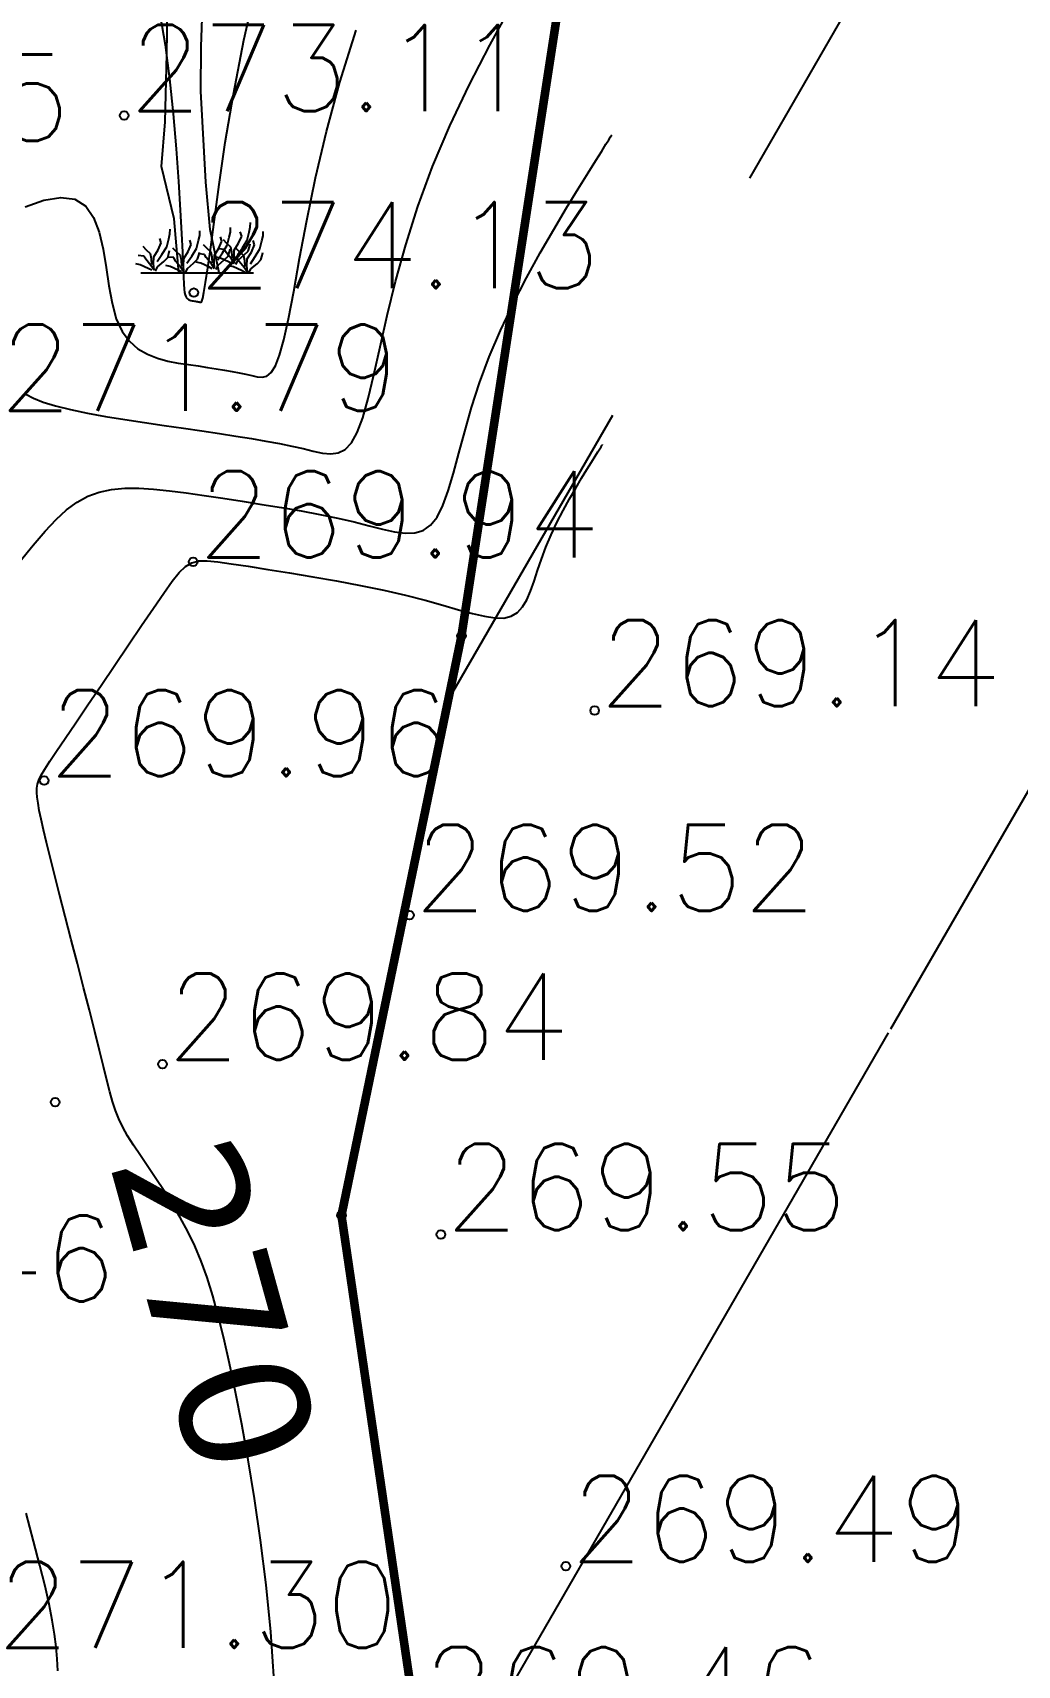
# Model space of a CAD drawing. Extents: x 524954 to 526204, y 9523489 to 9524010.
# Drawn here: x 525328.51 to 525339.93, y 9523756.72 to 9523775.66 of the extents above; entities that cross this region are included whole.
import ezdxf
from ezdxf.enums import TextEntityAlignment as Align

# ---------------------------------------------------------------- set-up
doc = ezdxf.new("R2010")
doc.units = 0
doc.header["$PDMODE"] = 33
doc.header["$PDSIZE"] = 0.1
doc.linetypes.add('ACAD_ISO12W100', pattern=[21, 12, -3, 0, -3, 0, -3])
for name, color, linetype in [('Arbre', 34, 'ACAD_ISO12W100'), ('Bord Fleuve', 4, 'ACAD_ISO12W100'), ('CN_01_00', 3, 'Continuous'), ('CN_02_00', 4, 'Continuous'), ('CN_10_00', 1, 'Continuous'), ('Cotation Courbes de niveau', 7, 'Continuous'), ('TopoAlt', 3, 'Continuous'), ('TOPOJIS', 7, 'Continuous')]:
    doc.layers.add(name, color=color, linetype=linetype)
doc.styles.add('Simplex 1.0', font='Simplex.shx', dxfattribs={"width": 0.99, "height": 1})
doc.styles.add('Verdana 1.0', font='verdana.ttf', dxfattribs={"width": 0.99, "height": 1})

# ---------------------------------------------------------------- blocks, each defined once
blk = doc.blocks.new('TCPOINT M')
at = {"color": 0}
blk.add_point((0, 0), dxfattribs=at)
at = {"layer": 'TopoAlt', "style": 'Simplex 1.0', "width": 0.99}
blk.add_attdef('ALT', (0.15, 0.15), '', height=1, dxfattribs=at)
blk = doc.blocks.new('v088')
at = {"linetype": 'Continuous'}
for p, q in [((-0.352, 2.542), (-0.344, 3.046)), ((0.045, 2.625), (0.064, 3.179)), ((-0.373, 1.752), (-0.352, 2.542)), ((0.043, 2.109), (0.045, 2.625)), ((0.102, 1.053), (0.043, 2.109)), ((-0.412, 1.235), (-0.373, 1.752)), ((-0.268, 0.628), (-0.412, 1.235)), ((0.151, 0.506), (0.102, 1.053)), ((-0.213, 0), (-0.268, 0.628)), ((0.615, 0.531), (0.618, 0.584)), ((-0.416, 0.349), (-0.433, 0.399)), ((-0.353, 0.303), (-0.329, 0.397)), ((-0.329, 0.397), (-0.317, 0.454)), ((-0.317, 0.454), (-0.315, 0.507)), ((-0.07, 0.329), (-0.087, 0.38)), ((0.017, 0.377), (0.029, 0.435)), ((0.029, 0.435), (0.031, 0.488)), ((0.256, 0), (0.151, 0.506)), ((0.286, 0.368), (0.269, 0.418)), ((0.346, 0.341), (0.305, 0.385)), ((0.349, 0.322), (0.373, 0.416)), ((0.373, 0.416), (0.385, 0.474)), ((0.385, 0.474), (0.387, 0.526)), ((0.481, 0.344), (0.517, 0.426)), ((0.517, 0.426), (0.5, 0.476)), ((0.524, 0.291), (0.579, 0.38)), ((0.579, 0.38), (0.603, 0.474)), ((0.603, 0.474), (0.615, 0.531)), ((0.752, 0.373), (0.765, 0.43)), ((0.765, 0.43), (0.767, 0.483)), ((-0.618, 0.197), (-0.683, 0.202)), ((-0.587, 0.264), (-0.627, 0.308)), ((-0.596, 0.159), (-0.618, 0.197)), ((-0.541, 0.224), (-0.587, 0.264)), ((-0.529, 0.166), (-0.541, 0.224)), ((-0.502, 0.188), (-0.452, 0.267)), ((-0.464, 0.132), (-0.409, 0.214)), ((-0.452, 0.267), (-0.416, 0.349)), ((-0.409, 0.214), (-0.353, 0.303)), ((-0.341, 0.178), (-0.327, 0.226)), ((-0.327, 0.226), (-0.32, 0.26)), ((-0.24, 0.245), (-0.281, 0.288)), ((-0.195, 0.204), (-0.24, 0.245)), ((-0.183, 0.147), (-0.195, 0.204)), ((-0.156, 0.168), (-0.106, 0.248)), ((-0.118, 0.113), (-0.063, 0.195)), ((-0.106, 0.248), (-0.07, 0.329)), ((-0.063, 0.195), (-0.007, 0.284)), ((-0.007, 0.284), (0.017, 0.377)), ((0.005, 0.159), (0.019, 0.207)), ((0.019, 0.207), (0.026, 0.24)), ((0.084, 0.216), (0.019, 0.221)), ((0.115, 0.284), (0.075, 0.327)), ((0.106, 0.178), (0.084, 0.216)), ((0.161, 0.243), (0.115, 0.284)), ((0.173, 0.185), (0.161, 0.243)), ((0.197, 0.125), (0.2, 0.207)), ((0.2, 0.207), (0.25, 0.286)), ((0.238, 0.151), (0.293, 0.233)), ((0.25, 0.286), (0.286, 0.368)), ((0.315, 0.274), (0.25, 0.279)), ((0.293, 0.233), (0.349, 0.322)), ((0.337, 0.236), (0.315, 0.274)), ((0.315, 0.151), (0.361, 0.197)), ((0.397, 0.163), (0.337, 0.236)), ((0.392, 0.301), (0.346, 0.341)), ((0.361, 0.197), (0.375, 0.245)), ((0.375, 0.245), (0.382, 0.279)), ((0.404, 0.243), (0.392, 0.301)), ((0.409, 0.175), (0.404, 0.243)), ((0.428, 0.183), (0.43, 0.264)), ((0.43, 0.264), (0.481, 0.344)), ((0.495, 0.24), (0.454, 0.284)), ((0.469, 0.209), (0.524, 0.291)), ((0.474, 0.149), (0.546, 0.209)), ((0.541, 0.2), (0.495, 0.24)), ((0.553, 0.142), (0.541, 0.2)), ((0.546, 0.209), (0.591, 0.255)), ((0.579, 0.163), (0.63, 0.243)), ((0.591, 0.255), (0.606, 0.303)), ((0.606, 0.303), (0.613, 0.337)), ((0.618, 0.108), (0.673, 0.19)), ((0.63, 0.243), (0.666, 0.325)), ((0.666, 0.325), (0.649, 0.375)), ((0.673, 0.19), (0.728, 0.279)), ((0.728, 0.279), (0.752, 0.373)), ((0.74, 0.154), (0.755, 0.202)), ((0.755, 0.202), (0.762, 0.236)), ((-0.661, 0.096), (-0.712, 0.106)), ((-0.567, 0.053), (-0.661, 0.096)), ((-0.654, 0), (0.654, 0)), ((-0.536, 0.087), (-0.596, 0.159)), ((-0.527, 0.031), (-0.567, 0.053)), ((-0.5, 0.031), (-0.536, 0.087)), ((-0.524, 0.099), (-0.529, 0.166)), ((-0.505, 0.106), (-0.502, 0.188)), ((-0.5, 0.036), (-0.505, 0.106)), ((-0.483, 0.022), (-0.459, 0.072)), ((-0.459, 0.072), (-0.387, 0.132)), ((-0.387, 0.132), (-0.341, 0.178)), ((-0.315, 0.077), (-0.365, 0.087)), ((-0.272, 0.178), (-0.337, 0.183)), ((-0.221, 0.034), (-0.315, 0.077)), ((-0.25, 0.139), (-0.272, 0.178)), ((-0.19, 0.067), (-0.25, 0.139)), ((-0.18, 0.012), (-0.221, 0.034)), ((-0.154, 0.012), (-0.19, 0.067)), ((-0.178, 0.079), (-0.183, 0.147)), ((-0.159, 0.087), (-0.156, 0.168)), ((-0.154, 0.017), (-0.159, 0.087)), ((-0.137, 0.002), (-0.113, 0.053)), ((-0.113, 0.053), (-0.041, 0.113)), ((-0.041, 0.113), (0.005, 0.159)), ((0.041, 0.115), (-0.01, 0.125)), ((0.135, 0.072), (0.041, 0.115)), ((0.166, 0.106), (0.106, 0.178)), ((0.175, 0.05), (0.135, 0.072)), ((0.202, 0.05), (0.166, 0.106)), ((0.178, 0.118), (0.173, 0.185)), ((0.202, 0.055), (0.197, 0.125)), ((0.219, 0.041), (0.243, 0.091)), ((0.272, 0.173), (0.221, 0.183)), ((0.243, 0.091), (0.315, 0.151)), ((0.365, 0.13), (0.272, 0.173)), ((0.406, 0.108), (0.365, 0.13)), ((0.421, 0.072), (0.37, 0.082)), ((0.433, 0.108), (0.397, 0.163)), ((0.464, 0.173), (0.399, 0.178)), ((0.514, 0.029), (0.421, 0.072)), ((0.433, 0.113), (0.428, 0.183)), ((0.45, 0.099), (0.474, 0.149)), ((0.486, 0.135), (0.464, 0.173)), ((0.546, 0.063), (0.486, 0.135)), ((0.555, 0.007), (0.514, 0.029)), ((0.582, 0.007), (0.546, 0.063)), ((0.558, 0.075), (0.553, 0.142)), ((0.577, 0.082), (0.579, 0.163)), ((0.582, 0.012), (0.577, 0.082)), ((0.599, -0.002), (0.623, 0.048)), ((0.623, 0.048), (0.695, 0.108)), ((0.695, 0.108), (0.74, 0.154))]:
    blk.add_line(p, q, dxfattribs=at)

msp = doc.modelspace()

# ---------------------------------------------------------------- hatches: boundary and pattern name
at = {"layer": 'Bord Fleuve', "ltscale": 0.5}
h = msp.add_hatch(dxfattribs=at)
h.set_pattern_fill('ANSI33', color=256, scale=2, angle=15, style=0)
edge = h.paths.add_edge_path()
edge.add_line((525439.351, 9523820.38), (525429.428, 9523796.02))
edge.add_line((525429.428, 9523796.02), (525428.884, 9523788.101))
edge.add_line((525428.884, 9523788.101), (525428.353, 9523783.613))
edge.add_line((525428.353, 9523783.613), (525432.345, 9523771.044))
edge.add_line((525432.345, 9523771.044), (525425.155, 9523761.396))
edge.add_line((525425.155, 9523761.396), (525425.603, 9523757.857))
edge.add_line((525425.603, 9523757.857), (525425.392, 9523752.767))
edge.add_line((525425.392, 9523752.767), (525425.531, 9523737.269))
edge.add_line((525425.531, 9523737.269), (525420.173, 9523734.242))
edge.add_line((525420.173, 9523734.242), (525409.231, 9523730.837))
edge.add_line((525409.231, 9523730.837), (525403.15, 9523725.262))
edge.add_line((525403.15, 9523725.262), (525399.312, 9523719.279))
edge.add_line((525399.312, 9523719.279), (525398.471, 9523717.204))
edge.add_line((525398.471, 9523717.204), (525387.323, 9523716.767))
edge.add_line((525387.323, 9523716.767), (525379.743, 9523715.417))
edge.add_line((525439.351, 9523820.38), (525412.029, 9523831.392))
edge.add_line((525412.029, 9523831.392), (525397.674, 9523844.829))
edge.add_line((525397.674, 9523844.829), (525370.042, 9523852.892))
edge.add_line((525370.042, 9523852.892), (525354.138, 9523871.224))
edge.add_line((525335.046, 9523740.934), (525335.464, 9523745.788))
edge.add_line((525335.464, 9523745.788), (525334.824, 9523749.483))
edge.add_line((525334.824, 9523749.483), (525332.978, 9523755.879))
edge.add_line((525332.978, 9523755.879), (525332.09, 9523761.937))
edge.add_line((525332.09, 9523761.937), (525333.482, 9523768.659))
edge.add_line((525333.482, 9523768.659), (525335.755, 9523783.426))
edge.add_line((525335.755, 9523783.426), (525345.567, 9523814.167))
edge.add_line((525345.567, 9523814.167), (525355.202, 9523841.723))
edge.add_line((525355.202, 9523841.723), (525358.159, 9523858.254))
edge.add_line((525358.159, 9523858.254), (525357.891, 9523860.435))
edge.add_line((525357.891, 9523860.435), (525354.138, 9523871.224))
edge.add_line((525335.072, 9523740.932), (525368.644, 9523722.072))
edge.add_line((525368.644, 9523722.072), (525369.749, 9523720.981))
edge.add_line((525369.749, 9523720.981), (525379.743, 9523715.417))

# ---------------------------------------------------------------- linework, layer by layer
at = {"layer": 'Bord Fleuve', "ltscale": 0.35, "const_width": 0.1, "flags": 128}
msp.add_lwpolyline([(525335.046, 9523740.934), (525335.464, 9523745.788), (525334.824, 9523749.483), (525332.978, 9523755.879), (525332.09, 9523761.937), (525333.482, 9523768.659), (525335.755, 9523783.426), (525345.567, 9523814.167), (525355.202, 9523841.723), (525358.159, 9523858.254), (525357.891, 9523860.435), (525354.138, 9523871.224)], dxfattribs=at)
at = {"layer": 'CN_01_00', "flags": 128}
for points, elevation in [([(525328.42, 9523773.636), (525328.638, 9523773.712), (525328.834, 9523773.746), (525328.998, 9523773.725), (525329.123, 9523773.645), (525329.214, 9523773.512), (525329.278, 9523773.341), (525329.324, 9523773.144), (525329.359, 9523772.932), (525329.392, 9523772.719), (525329.428, 9523772.517), (525329.478, 9523772.338), (525329.546, 9523772.192), (525329.63, 9523772.078), (525329.729, 9523771.99), (525329.838, 9523771.926), (525329.954, 9523771.879), (525330.075, 9523771.847), (525330.196, 9523771.824), (525330.314, 9523771.806), (525330.428, 9523771.79), (525330.535, 9523771.774), (525330.637, 9523771.758), (525330.732, 9523771.743), (525330.821, 9523771.727), (525330.904, 9523771.712), (525330.98, 9523771.697), (525331.049, 9523771.681), (525331.112, 9523771.666), (525331.17, 9523771.66), (525331.223, 9523771.673), (525331.273, 9523771.713), (525331.323, 9523771.79), (525331.372, 9523771.914), (525331.423, 9523772.093), (525331.477, 9523772.337), (525331.536, 9523772.654), (525331.604, 9523773.036), (525331.687, 9523773.479), (525331.789, 9523773.972), (525331.915, 9523774.51), (525332.07, 9523775.084), (525332.26, 9523775.687)], 273), ([(525328.36, 9523769.522), (525328.514, 9523769.711), (525328.653, 9523769.873), (525328.78, 9523770.01), (525328.902, 9523770.122), (525329.023, 9523770.211), (525329.147, 9523770.279), (525329.281, 9523770.327), (525329.423, 9523770.357), (525329.576, 9523770.371), (525329.738, 9523770.372), (525329.911, 9523770.362), (525330.095, 9523770.343), (525330.29, 9523770.317), (525330.496, 9523770.287), (525330.713, 9523770.255), (525330.938, 9523770.221), (525331.167, 9523770.185), (525331.396, 9523770.147), (525331.622, 9523770.108), (525331.84, 9523770.067), (525332.047, 9523770.025), (525332.238, 9523769.981), (525332.412, 9523769.937), (525332.567, 9523769.897), (525332.706, 9523769.866), (525332.83, 9523769.85), (525332.94, 9523769.854), (525333.037, 9523769.883), (525333.123, 9523769.942), (525333.199, 9523770.037), (525333.266, 9523770.171), (525333.328, 9523770.342), (525333.389, 9523770.546), (525333.452, 9523770.777), (525333.521, 9523771.032), (525333.6, 9523771.307), (525333.693, 9523771.596), (525333.804, 9523771.897), (525333.934, 9523772.203), (525334.08, 9523772.511), (525334.236, 9523772.812), (525334.395, 9523773.103), (525334.552, 9523773.375), (525334.7, 9523773.625), (525334.835, 9523773.845), (525334.95, 9523774.03), (525335.041, 9523774.175), (525335.109, 9523774.284), (525335.158, 9523774.363), (525335.19, 9523774.415), (525335.21, 9523774.447), (525335.221, 9523774.463), (525335.224, 9523774.469), (525335.225, 9523774.47)], 271), ([(525328.8, 9523756.653), (525328.793, 9523756.792), (525328.781, 9523756.933), (525328.762, 9523757.08), (525328.735, 9523757.242), (525328.699, 9523757.425), (525328.652, 9523757.634), (525328.592, 9523757.876), (525328.519, 9523758.158), (525328.432, 9523758.483)], 271)]:
    msp.add_lwpolyline(points, dxfattribs=dict(at, elevation=elevation))
at = {"layer": 'CN_02_00', "flags": 128}
for points, elevation in [([(525329.981, 9523775.875), (525330.044, 9523775.516), (525330.096, 9523775.122), (525330.139, 9523774.714), (525330.173, 9523774.31), (525330.2, 9523773.932), (525330.22, 9523773.599), (525330.235, 9523773.327), (525330.246, 9523773.112), (525330.253, 9523772.948), (525330.258, 9523772.826), (525330.262, 9523772.74), (525330.266, 9523772.681), (525330.27, 9523772.642), (525330.275, 9523772.616), (525330.283, 9523772.596), (525330.292, 9523772.58), (525330.303, 9523772.569), (525330.316, 9523772.56), (525330.329, 9523772.554), (525330.343, 9523772.55), (525330.357, 9523772.547), (525330.371, 9523772.545), (525330.384, 9523772.543), (525330.396, 9523772.541), (525330.408, 9523772.539), (525330.419, 9523772.538), (525330.429, 9523772.536), (525330.438, 9523772.534), (525330.447, 9523772.532), (525330.455, 9523772.531), (525330.463, 9523772.531), (525330.471, 9523772.542), (525330.481, 9523772.576), (525330.495, 9523772.644), (525330.514, 9523772.758), (525330.539, 9523772.929), (525330.573, 9523773.169), (525330.616, 9523773.488), (525330.671, 9523773.895), (525330.742, 9523774.384), (525330.836, 9523774.945), (525330.957, 9523775.57), (525331.111, 9523776.249)], 274), ([(525328.43, 9523771.462), (525328.516, 9523771.416), (525328.629, 9523771.37), (525328.774, 9523771.326), (525328.947, 9523771.284), (525329.142, 9523771.244), (525329.354, 9523771.205), (525329.577, 9523771.169), (525329.806, 9523771.133), (525330.035, 9523771.1), (525330.258, 9523771.067), (525330.472, 9523771.036), (525330.675, 9523771.006), (525330.866, 9523770.977), (525331.046, 9523770.948), (525331.214, 9523770.919), (525331.37, 9523770.89), (525331.513, 9523770.861), (525331.644, 9523770.831), (525331.762, 9523770.802), (525331.868, 9523770.779), (525331.965, 9523770.77), (525332.052, 9523770.782), (525332.131, 9523770.822), (525332.205, 9523770.898), (525332.273, 9523771.018), (525332.338, 9523771.187), (525332.401, 9523771.412), (525332.466, 9523771.689), (525332.538, 9523772.012), (525332.62, 9523772.375), (525332.718, 9523772.771), (525332.835, 9523773.195), (525332.977, 9523773.641), (525333.147, 9523774.104), (525333.347, 9523774.575), (525333.571, 9523775.047), (525333.81, 9523775.511), (525334.055, 9523775.957)], 272)]:
    msp.add_lwpolyline(points, dxfattribs=dict(at, elevation=elevation))
at = {"layer": 'CN_10_00', "elevation": 270, "flags": 128}
msp.add_lwpolyline([(525331.311, 9523756.533), (525331.269, 9523757.106), (525331.215, 9523757.651), (525331.152, 9523758.167), (525331.082, 9523758.651), (525331.008, 9523759.101), (525330.933, 9523759.513), (525330.86, 9523759.886), (525330.791, 9523760.217), (525330.725, 9523760.511), (525330.661, 9523760.772), (525330.596, 9523761.005), (525330.531, 9523761.215), (525330.461, 9523761.406), (525330.387, 9523761.583), (525330.307, 9523761.751), (525330.22, 9523761.913), (525330.127, 9523762.07), (525330.032, 9523762.222), (525329.937, 9523762.366), (525329.844, 9523762.503), (525329.757, 9523762.632), (525329.678, 9523762.751), (525329.609, 9523762.861), (525329.553, 9523762.961), (525329.506, 9523763.057), (525329.468, 9523763.153), (525329.434, 9523763.256), (525329.401, 9523763.371), (525329.367, 9523763.505), (525329.328, 9523763.662), (525329.283, 9523763.849), (525329.228, 9523764.069), (525329.166, 9523764.316), (525329.098, 9523764.582), (525329.027, 9523764.857), (525328.955, 9523765.134), (525328.885, 9523765.405), (525328.82, 9523765.66), (525328.761, 9523765.891), (525328.71, 9523766.092), (525328.668, 9523766.264), (525328.633, 9523766.41), (525328.606, 9523766.532), (525328.585, 9523766.634), (525328.57, 9523766.718), (525328.561, 9523766.787), (525328.556, 9523766.844), (525328.556, 9523766.893), (525328.563, 9523766.939), (525328.579, 9523766.987), (525328.607, 9523767.043), (525328.649, 9523767.114), (525328.708, 9523767.204), (525328.786, 9523767.32), (525328.886, 9523767.467), (525329.008, 9523767.649), (525329.149, 9523767.858), (525329.302, 9523768.085), (525329.46, 9523768.32), (525329.618, 9523768.555), (525329.77, 9523768.778), (525329.909, 9523768.982), (525330.029, 9523769.155), (525330.127, 9523769.292), (525330.208, 9523769.394), (525330.281, 9523769.464), (525330.354, 9523769.508), (525330.436, 9523769.529), (525330.533, 9523769.531), (525330.656, 9523769.519), (525330.812, 9523769.496), (525331.007, 9523769.467), (525331.235, 9523769.431), (525331.487, 9523769.391), (525331.757, 9523769.346), (525332.034, 9523769.297), (525332.312, 9523769.244), (525332.58, 9523769.189), (525332.833, 9523769.132), (525333.061, 9523769.073), (525333.266, 9523769.016), (525333.448, 9523768.963), (525333.609, 9523768.919), (525333.749, 9523768.886), (525333.87, 9523768.867), (525333.973, 9523768.866), (525334.06, 9523768.887), (525334.131, 9523768.93), (525334.19, 9523768.995), (525334.24, 9523769.079), (525334.283, 9523769.179), (525334.324, 9523769.293), (525334.365, 9523769.418), (525334.41, 9523769.551), (525334.462, 9523769.69), (525334.522, 9523769.832), (525334.589, 9523769.974), (525334.661, 9523770.113), (525334.735, 9523770.248), (525334.807, 9523770.374), (525334.876, 9523770.489), (525334.938, 9523770.591), (525334.991, 9523770.676), (525335.033, 9523770.743), (525335.065, 9523770.794), (525335.087, 9523770.83), (525335.103, 9523770.854), (525335.112, 9523770.869), (525335.116, 9523770.877), (525335.118, 9523770.879), (525335.118, 9523770.88)], dxfattribs=at)

# ---------------------------------------------------------------- block references
at = {"layer": 'Arbre'}
msp.add_blockref('v088', (525330.416, 9523772.869), dxfattribs=at)
at = {"layer": 'TOPOJIS'}
ref = msp.add_blockref('TCPOINT M', (525329.57, 9523774.697, 273.11), dxfattribs=at)
ref.add_attrib('ALT', '273.11', (525329.62, 9523774.747, 273.11), dxfattribs={"layer": 'TopoAlt', "height": 1, "style": 'Simplex 1.0', "width": 0.99})
ref = msp.add_blockref('TCPOINT M', (525324.23, 9523774.352, 275.25), dxfattribs=at)
ref.add_attrib('ALT', '275.25', (525324.28, 9523774.402, 275.25), dxfattribs={"layer": 'TopoAlt', "height": 1, "style": 'Simplex 1.0', "width": 0.99})
ref = msp.add_blockref('TCPOINT M', (525330.378, 9523772.641, 274.13), dxfattribs=at)
ref.add_attrib('ALT', '274.13', (525330.428, 9523772.691, 274.13), dxfattribs={"layer": 'TopoAlt', "height": 1, "style": 'Simplex 1.0', "width": 0.99})
ref = msp.add_blockref('TCPOINT M', (525328.066, 9523771.22, 271.79), dxfattribs=at)
ref.add_attrib('ALT', '271.79', (525328.116, 9523771.27, 271.79), dxfattribs={"layer": 'TopoAlt', "height": 1, "style": 'Simplex 1.0', "width": 0.99})
ref = msp.add_blockref('TCPOINT M', (525330.369, 9523769.519, 269.94), dxfattribs=at)
ref.add_attrib('ALT', '269.94', (525330.419, 9523769.569, 269.94), dxfattribs={"layer": 'TopoAlt', "height": 1, "style": 'Simplex 1.0', "width": 0.99})
ref = msp.add_blockref('TCPOINT M', (525335.027, 9523767.792, 269.14), dxfattribs=at)
ref.add_attrib('ALT', '269.14', (525335.077, 9523767.842, 269.14), dxfattribs={"layer": 'TopoAlt', "height": 1, "style": 'Simplex 1.0', "width": 0.99})
for p in [(525333.482, 9523768.659, 269.42), (525328.769, 9523763.251, 270.16), (525332.09, 9523761.937, 269.4)]:
    msp.add_blockref('TCPOINT M', p, dxfattribs=at)
ref = msp.add_blockref('TCPOINT M', (525328.64, 9523766.98, 269.96), dxfattribs=at)
ref.add_attrib('ALT', '269.96', (525328.69, 9523767.03, 269.96), dxfattribs={"layer": 'TopoAlt', "height": 1, "style": 'Simplex 1.0', "width": 0.99})
ref = msp.add_blockref('TCPOINT M', (525332.879, 9523765.419, 269.52), dxfattribs=at)
ref.add_attrib('ALT', '269.52', (525332.929, 9523765.469, 269.52), dxfattribs={"layer": 'TopoAlt', "height": 1, "style": 'Simplex 1.0', "width": 0.99})
ref = msp.add_blockref('TCPOINT M', (525330.013, 9523763.692, 269.84), dxfattribs=at)
ref.add_attrib('ALT', '269.84', (525330.063, 9523763.742, 269.84), dxfattribs={"layer": 'TopoAlt', "height": 1, "style": 'Simplex 1.0', "width": 0.99})
ref = msp.add_blockref('TCPOINT M', (525333.244, 9523761.715, 269.55), dxfattribs=at)
ref.add_attrib('ALT', '269.55', (525333.294, 9523761.765, 269.55), dxfattribs={"layer": 'TopoAlt', "height": 1, "style": 'Simplex 1.0', "width": 0.99})
ref = msp.add_blockref('TCPOINT M', (525324.76, 9523760.886, 271.46), dxfattribs=at)
ref.add_attrib('ALT', '271.46', (525324.81, 9523760.936, 271.46), dxfattribs={"layer": 'TopoAlt', "height": 1, "style": 'Simplex 1.0', "width": 0.99})
ref = msp.add_blockref('TCPOINT M', (525334.692, 9523757.866, 269.49), dxfattribs=at)
ref.add_attrib('ALT', '269.49', (525334.742, 9523757.916, 269.49), dxfattribs={"layer": 'TopoAlt', "height": 1, "style": 'Simplex 1.0', "width": 0.99})
ref = msp.add_blockref('TCPOINT M', (525328.038, 9523756.869, 271.3), dxfattribs=at)
ref.add_attrib('ALT', '271.30', (525328.088, 9523756.919, 271.3), dxfattribs={"layer": 'TopoAlt', "height": 1, "style": 'Simplex 1.0', "width": 0.99})
ref = msp.add_blockref('TCPOINT M', (525332.978, 9523755.879, 269.46), dxfattribs=at)
ref.add_attrib('ALT', '269.46', (525333.028, 9523755.929, 269.46), dxfattribs={"layer": 'TopoAlt', "height": 1, "style": 'Simplex 1.0', "width": 0.99})

# ---------------------------------------------------------------- texts
at = {"layer": 'Cotation Courbes de niveau', "style": 'Verdana 1.0', "width": 0.99}
msp.add_text('270', height=1.5, rotation=285.4451, dxfattribs=at).set_placement((525330.626, 9523760.898, 270), align=Align.MIDDLE_CENTER)

doc.saveas('drawing.dxf')
